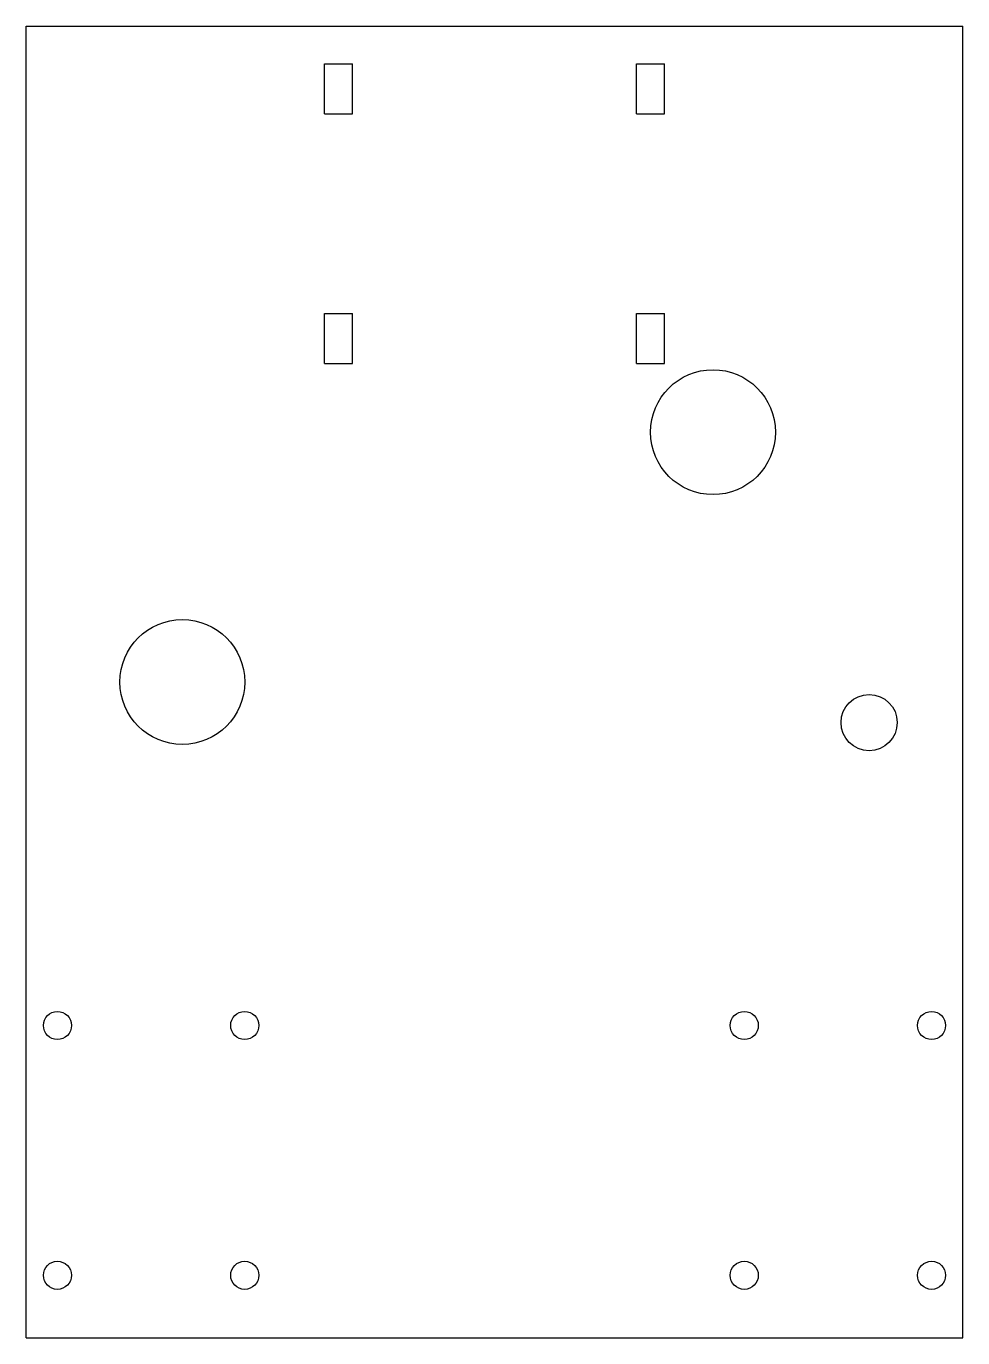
# Model space of a CAD drawing. Header units: millimetres. Extents: x 0 to 300, y -420 to 0.
import ezdxf

# ---------------------------------------------------------------- set-up
doc = ezdxf.new("R2010")
doc.units = ezdxf.units.MM
doc.layers.add('flat', color=7, linetype='CONTINUOUS')

msp = doc.modelspace()

# ---------------------------------------------------------------- linework, layer by layer
at = {"layer": 'flat'}
for p, q in [((0, -420), (0, 0)), ((0, 0), (300, 0)), ((300, -420), (300, 0)), ((95.5, -28), (95.5, -12)), ((95.5, -12), (104.5, -12)), ((104.5, -28), (104.5, -12)), ((195.5, -28), (195.5, -12)), ((195.5, -12), (204.5, -12)), ((204.5, -28), (204.5, -12)), ((95.5, -28), (104.5, -28)), ((195.5, -28), (204.5, -28)), ((95.5, -108), (95.5, -92)), ((95.5, -92), (104.5, -92)), ((104.5, -108), (104.5, -92)), ((195.5, -108), (195.5, -92)), ((195.5, -92), (204.5, -92)), ((204.5, -108), (204.5, -92)), ((95.5, -108), (104.5, -108)), ((195.5, -108), (204.5, -108)), ((0, -420), (300, -420))]:
    msp.add_line(p, q, dxfattribs=at)
for centre, radius in [((220, -130), 20), ((50, -210), 20), ((270, -223), 9), ((10, -320), 4.5), ((70, -320), 4.5), ((230, -320), 4.5), ((290, -320), 4.5), ((10, -400), 4.5), ((70, -400), 4.5), ((230, -400), 4.5), ((290, -400), 4.5)]:
    msp.add_circle(centre, radius, dxfattribs=at)

doc.saveas('drawing.dxf')
